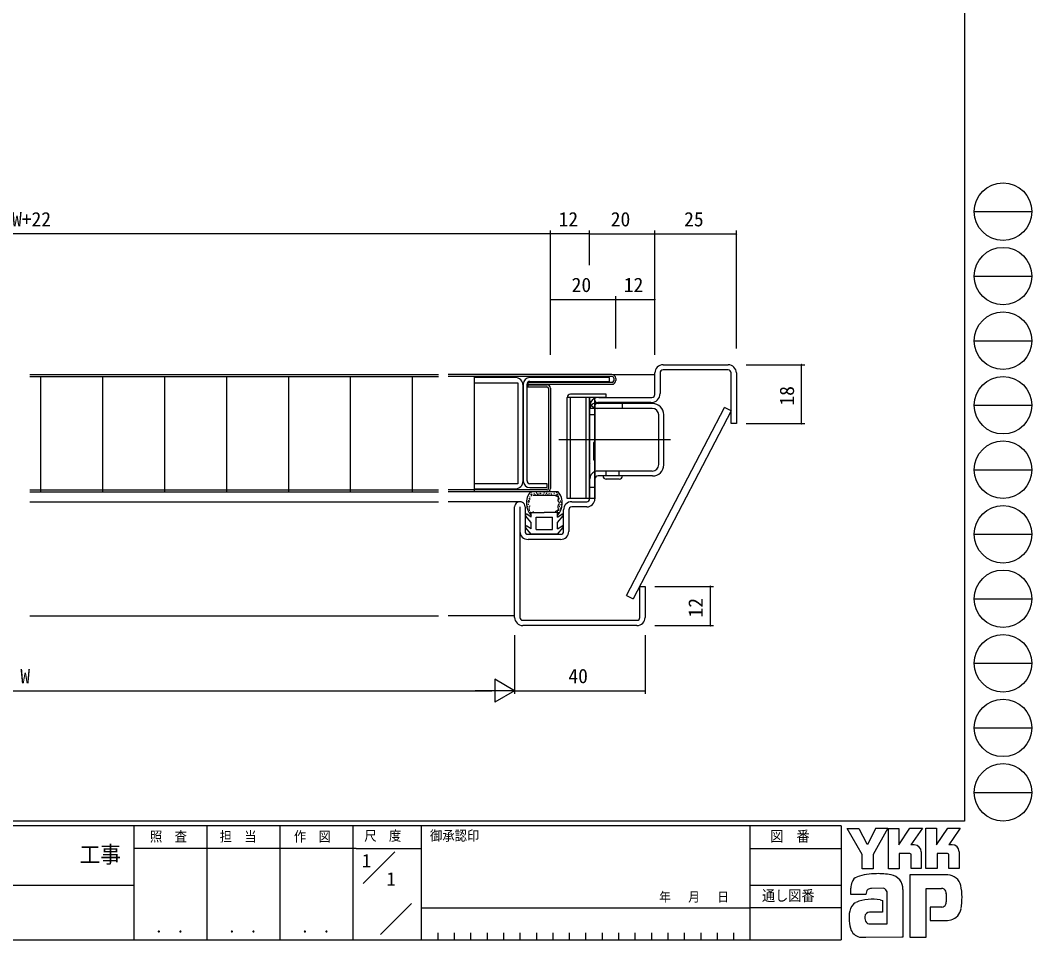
# Model space of a CAD drawing. Units: millimetres, scale not verified. Extents: x -1037 to 397, y -282 to 282.
# Drawn here: x 86.6 to 396.8, y -282.1 to 0 of the extents above; entities that cross this region are included whole.
import ezdxf
from ezdxf.enums import TextEntityAlignment as Align

# ---------------------------------------------------------------- set-up
doc = ezdxf.new("R2010")
doc.units = ezdxf.units.MM
doc.header["$LTSCALE"] = 2
for name, color, linetype in [('0-1_USER1', 3, 'Continuous'), ('0-2_YKK_11', 7, 'Continuous'), ('0-3_YKK_12', 2, 'Continuous'), ('0-4_YKK_13', 4, 'Continuous'), ('0-6_YKK_D', 6, 'Continuous'), ('0-7_YKK_ZWAK', 7, 'Continuous')]:
    doc.layers.add(name, color=color, linetype=linetype)
doc.styles.add('ＭＳ ゴシック', font='')
doc.styles.get('ＭＳ ゴシック').set_extended_font_data('MS Gothic')

msp = doc.modelspace()

# ---------------------------------------------------------------- linework, layer by layer
at = {"layer": '0-2_YKK_11'}
for p, q in [((281.228, -114.8), (281.228, -108.2)), ((282.828, -108.2), (282.828, -114.5)), ((283.728, -105.7), (303.728, -105.7)), ((303.728, -107.3), (283.728, -107.3)), ((240.828, -111.7), (240.828, -141.3)), ((240.828, -141.3), (240.828, -112.1)), ((242.028, -141.3), (242.028, -111.7)), ((280.028, -117.3), (263.728, -117.3)), ((264.028, -115.7), (280.328, -115.7)), ((261.228, -146.8), (261.228, -118.5)), ((262.828, -118.2), (262.828, -146.8)), ((255.728, -147.7), (260.328, -147.7)), ((238.228, -183.2), (238.228, -149.3)), ((239.828, -149.3), (239.828, -183.2)), ((241.428, -149.3), (241.428, -156.8)), ((253.228, -156.8), (253.228, -150.2)), ((254.828, -150.2), (254.828, -156.8)), ((260.328, -149.3), (255.728, -149.3)), ((242.328, -157.7), (252.328, -157.7)), ((252.328, -159.3), (242.328, -159.3)), ((240.728, -184.1), (275.728, -184.1)), ((275.728, -185.7), (240.728, -185.7))]:
    msp.add_line(p, q, dxfattribs=at)
for points in [[(306.228, -108.2), (306.228, -123.7), (304.628, -123.7), (304.628, -108.2)], [(238.328, -109.6), (225.828, -109.6), (225.828, -111.2), (239.228, -111.2)], [(239.228, -111.2), (239.228, -142.2), (225.828, -142.2), (225.828, -143.8), (238.328, -143.8)], [(242.928, -110.8), (267.328, -110.8), (267.328, -109.6), (242.928, -109.6)], [(242.928, -143.4), (248.178, -143.4), (248.178, -142.2), (242.928, -142.2)], [(276.628, -183.2), (276.628, -173.7), (278.228, -173.7), (278.228, -183.2)]]:
    msp.add_lwpolyline(points, dxfattribs=at)
for centre, radius, start, end in [((283.728, -108.2), 2.5, 89.99998, 180.00002), ((283.728, -108.2), 0.9, 89.99998, 180.00002), ((303.728, -108.2), 2.5, 0, 89.99998), ((303.728, -108.2), 0.9, 0, 89.99998), ((238.328, -112.1), 2.5, 0.00001, 89.99999), ((242.928, -111.7), 2.1, 90.00001, 179.99999), ((242.928, -111.7), 0.9, 90.00001, 179.99999), ((280.028, -114.5), 2.8, 270, 0), ((264.028, -118.5), 2.8, 89.99998, 180.00002), ((263.728, -118.2), 0.9, 89.99998, 180.00002), ((280.328, -114.8), 0.9, 270, 0), ((238.328, -141.3), 2.5, 270.00001, 359.99999), ((242.928, -141.3), 2.1, 180.00001, 269.99999), ((242.928, -141.3), 0.9, 180.00001, 269.99999), ((239.828, -149.3), 1.6, 0, 180.00054), ((255.728, -150.2), 2.5, 89.99998, 180.00002), ((260.328, -146.8), 0.9, 270, 0), ((260.328, -146.8), 2.5, 270, 0), ((255.728, -150.2), 0.9, 89.99998, 180.00002), ((242.328, -156.8), 2.5, 180.00002, 270), ((242.328, -156.8), 0.9, 180.00099, 270), ((252.328, -156.8), 0.9, 270, 0), ((252.328, -156.8), 2.5, 270, 0), ((240.728, -183.2), 2.5, 180.00002, 270), ((240.728, -183.2), 0.9, 180.00002, 270), ((275.728, -183.2), 0.9, 270, 0), ((275.728, -183.2), 2.5, 270, 0)]:
    msp.add_arc(centre, radius, start, end, dxfattribs=at)
at = {"layer": '0-3_YKK_12'}
for p, q in [((268.254, -108.7), (281.228, -108.7)), ((89.528, -147.7), (214.828, -147.7)), ((239.828, -147.7), (217.828, -147.7)), ((89.528, -182.7), (214.828, -182.7)), ((238.228, -182.7), (217.828, -182.7))]:
    msp.add_line(p, q, dxfattribs=at)
at = {"layer": '0-4_YKK_13'}
for p, q in [((89.528, -108.7), (214.828, -108.7)), ((89.528, -109.3), (214.828, -109.3)), ((92.828, -109.3), (92.828, -144.7)), ((111.828, -109.3), (111.828, -144.7)), ((130.828, -109.3), (130.828, -144.7)), ((149.828, -109.3), (149.828, -144.7)), ((168.828, -109.3), (168.828, -144.7)), ((187.828, -109.3), (187.828, -144.7)), ((206.828, -109.3), (206.828, -144.7)), ((268.028, -108.7), (217.828, -108.7)), ((268.128, -109.3), (217.828, -109.3)), ((225.828, -109.3), (225.828, -144.7)), ((268.628, -109.8), (268.628, -110.6)), ((269.228, -109.9), (269.228, -110.5)), ((242.228, -111.9), (248.228, -111.9)), ((248.628, -113), (248.628, -143.6)), ((249.228, -112.9), (249.228, -143.708)), ((266.328, -115.7), (254.328, -115.7)), ((254.328, -146.7), (254.328, -115.7)), ((255.328, -146.7), (255.328, -115.7)), ((260.178, -146.7), (260.178, -115.7)), ((261.178, -146.7), (261.178, -115.7)), ((261.328, -146.7), (261.328, -115.7)), ((262.828, -115.7), (261.328, -115.7)), ((262.828, -117.6), (262.828, -115.7)), ((263.828, -117.6), (262.828, -117.6)), ((262.828, -119.1), (262.828, -117.6)), ((280.528, -117.6), (263.828, -117.6)), ((271.328, -119.1), (271.328, -117.6)), ((271.328, -119.1), (271.328, -117.7)), ((262.828, -119.1), (261.328, -119.1)), ((271.328, -119.1), (262.828, -119.1)), ((262.828, -140.8), (262.828, -119.1)), ((280.428, -119.1), (271.328, -119.1)), ((272.574, -176.475), (302.588, -118.819)), ((304.628, -119.881), (274.614, -177.537)), ((304.628, -119.881), (302.588, -118.819)), ((262.828, -121.05), (261.328, -121.05)), ((282.428, -136.3), (282.428, -121.1)), ((283.928, -136.4), (283.928, -121)), ((286.023, -128.7), (251.752, -128.7)), ((262.828, -129.55), (262.378, -129.55)), ((262.378, -129.55), (262.378, -134.85)), ((261.328, -135.9), (261.178, -136.05)), ((262.378, -134.85), (262.828, -134.85)), ((280.428, -138.3), (263.728, -138.3)), ((266.328, -139.8), (266.328, -138.3)), ((270.328, -139.8), (270.328, -138.3)), ((262.828, -146.7), (262.828, -140.8)), ((280.528, -139.8), (263.828, -139.8)), ((270.328, -140.8), (266.328, -140.8)), ((89.528, -144.1), (214.828, -144.1)), ((89.528, -144.7), (214.828, -144.7)), ((248.128, -144.1), (217.828, -144.1)), ((248.228, -144.7), (217.828, -144.7)), ((251.571, -144.7), (243.085, -144.7)), ((243.095, -145.485), (243.295, -145.485)), ((243.286, -145.783), (243.486, -145.783)), ((243.346, -144.853), (243.546, -144.853)), ((243.441, -145.402), (243.641, -145.402)), ((243.809, -145.7), (250.847, -145.7)), ((244.121, -145.198), (244.321, -145.198)), ((244.407, -145.484), (244.607, -145.484)), ((244.854, -145.001), (245.054, -145.001)), ((245.122, -145.269), (245.322, -145.269)), ((245.569, -145.287), (245.769, -145.287)), ((245.926, -145.055), (246.126, -145.055)), ((246.195, -145.198), (246.395, -145.198)), ((246.856, -145.43), (247.056, -145.43)), ((247.195, -145.019), (247.395, -145.019)), ((247.642, -145.43), (247.842, -145.43)), ((247.928, -145.091), (248.128, -145.091)), ((248.321, -145.377), (248.521, -145.377)), ((248.75, -145.234), (248.95, -145.234)), ((249.34, -145.18), (249.54, -145.18)), ((249.412, -145.573), (249.612, -145.573)), ((250.252, -145.108), (250.452, -145.108)), ((250.932, -144.734), (251.132, -144.734)), ((251.056, -145.394), (251.256, -145.394)), ((251.243, -145.497), (251.443, -145.497)), ((251.362, -144.996), (251.562, -144.996)), ((251.66, -145.605), (251.86, -145.605)), ((262.828, -143.35), (261.328, -143.35)), ((242.236, -148.456), (242.436, -148.456)), ((242.248, -147.692), (242.448, -147.692)), ((242.379, -147.298), (242.579, -147.298)), ((242.415, -148.479), (242.615, -148.479)), ((242.451, -147.883), (242.651, -147.883)), ((242.546, -146.702), (242.746, -146.702)), ((242.654, -147.43), (242.854, -147.43)), ((242.761, -146.225), (242.961, -146.225)), ((242.785, -146.929), (242.985, -146.929)), ((242.821, -146.69), (243.021, -146.69)), ((251.123, -145.843), (251.323, -145.843)), ((251.529, -146.082), (251.729, -146.082)), ((251.72, -147), (251.92, -147)), ((251.934, -146.618), (252.134, -146.618)), ((252.137, -147.334), (252.337, -147.334)), ((252.161, -147.752), (252.361, -147.752)), ((252.292, -148.575), (252.492, -148.575)), ((252.459, -147.895), (252.659, -147.895)), ((252.495, -148.432), (252.695, -148.432)), ((261.178, -146.7), (254.328, -146.7)), ((262.828, -146.7), (261.328, -146.7)), ((243.328, -152.481), (241.98, -151.579)), ((242.045, -149.088), (242.245, -149.088)), ((242.577, -149.503), (242.777, -149.503)), ((242.582, -149.171), (242.782, -149.171)), ((242.624, -149.925), (242.824, -149.925)), ((242.683, -150.312), (242.883, -150.312)), ((242.809, -149.004), (243.009, -149.004)), ((243.011, -150.934), (243.211, -150.934)), ((243.328, -151), (247.328, -151)), ((243.328, -152.481), (243.328, -151)), ((251.328, -151), (247.328, -151)), ((251.257, -150.664), (251.457, -150.664)), ((251.328, -152.481), (251.328, -151)), ((251.328, -152.481), (252.676, -151.579)), ((251.55, -150.336), (251.75, -150.336)), ((251.609, -151.04), (251.809, -151.04)), ((251.887, -149.076), (252.087, -149.076)), ((252.031, -150.16), (252.231, -150.16)), ((252.09, -149.597), (252.29, -149.597)), ((252.447, -149.183), (252.647, -149.183)), ((243.328, -154.1), (241.584, -152.021)), ((243.328, -156.081), (243.328, -154.1)), ((244.828, -152.5), (249.828, -152.5)), ((244.828, -156.2), (244.828, -152.5)), ((251.328, -154.1), (253.072, -152.021)), ((251.328, -156.081), (251.328, -154.1)), ((243.328, -157.7), (241.584, -155.621)), ((243.328, -156.081), (241.98, -155.179)), ((251.328, -157.7), (243.328, -157.7)), ((251.328, -156.081), (252.676, -155.179)), ((251.328, -157.7), (253.072, -155.621)), ((272.574, -176.475), (274.614, -177.537))]:
    msp.add_line(p, q, dxfattribs=at)
for points in [[(268.128, -111.1), (242.228, -111.1), (242.228, -111.7), (268.028, -111.7)], [(242.228, -111.9), (242.228, -112.5), (248.128, -112.5)], [(266.328, -115.7), (266.328, -114.7), (255.328, -114.7)], [(250.903, -150.589), (251.297, -150.398), (251.588, -150.17), (251.675, -149.872), (251.589, -149.506), (251.533, -149.121), (251.683, -148.768), (251.93, -148.45), (252.022, -148.15), (251.844, -147.849), (251.604, -147.521), (251.546, -147.146), (251.651, -146.752), (251.676, -146.416), (251.44, -146.188), (251.086, -145.987), (250.847, -145.7)], [(244.828, -156.2), (249.828, -156.2), (249.828, -152.5)]]:
    msp.add_lwpolyline(points, dxfattribs=at)
for centre, radius, start, end in [((268.028, -109.9), 1.2, 0, 90), ((268.028, -110.5), 1.2, 270, 0), ((268.128, -109.8), 0.5, 0, 90), ((268.128, -110.6), 0.5, 270, 0), ((248.128, -113), 0.5, 0.00006, 90), ((248.228, -112.9), 1, 0, 90), ((255.328, -115.7), 1, 90, 180), ((263.728, -116.7), 2.4, 180, 270), ((262.828, -119.1), 1.5, 90, 135.9945), ((263.828, -116.6), 1, 180, 270), ((280.528, -121), 3.4, 0, 90), ((262.828, -119.1), 1.5, 135.9945, 180), ((280.428, -121.1), 2, 0, 90), ((280.428, -136.3), 2, 270, 0), ((280.528, -136.4), 3.4, 270, 0), ((263.728, -140.7), 2.4, 112.02431, 180), ((263.728, -140.7), 2.4, 90, 112.02431), ((263.828, -140.8), 1, 90, 180), ((266.328, -139.8), 1, 180, 270), ((270.328, -139.8), 1, 270, 0), ((247.328, -148.2), 5.5, 140.48036, 223.34175), ((248.128, -143.6), 0.5, 270, 0.00006), ((248.228, -143.7), 1, 270, 0), ((247.328, -148.2), 5.5, 316.65824, 39.51963), ((241.814, -151.829), 0.3, 56.21114, 220.00244), ((247.328, -148.2), 4.3, 213.7499, 220.62928), ((247.328, -148.2), 4.3, 319.37051, 326.2499), ((252.842, -151.829), 0.3, 319.99756, 123.78886), ((241.814, -155.429), 0.3, 56.21114, 220.00244), ((252.842, -155.429), 0.3, 319.99756, 123.78886)]:
    msp.add_arc(centre, radius, start, end, dxfattribs=at)
at = {"layer": '0-6_YKK_D'}
for p, q in [((249.228, -102.7), (249.228, -64.556)), ((249.228, -100.064), (249.228, -64.556)), ((261.228, -75.178), (261.228, -64.556)), ((261.228, -75.178), (261.228, -64.556)), ((281.228, -102.7), (281.228, -64.556)), ((281.228, -100.7), (281.228, -64.556)), ((306.228, -100.7), (306.228, -64.556)), ((249.228, -65.556), (-72.772, -65.556)), ((261.228, -65.556), (249.228, -65.556)), ((261.228, -65.556), (281.228, -65.556)), ((281.228, -65.556), (306.228, -65.556)), ((249.228, -97.179), (249.228, -84.7)), ((249.228, -85.7), (269.228, -85.7)), ((269.228, -96.378), (269.228, -84.7)), ((269.228, -100.7), (269.228, -84.7)), ((269.228, -85.7), (281.228, -85.7)), ((281.228, -100.7), (281.228, -84.7)), ((309.228, -105.7), (327.228, -105.7)), ((326.228, -123.7), (326.228, -105.7)), ((309.228, -123.7), (327.228, -123.7)), ((281.228, -173.7), (299.228, -173.7)), ((298.228, -173.7), (298.228, -185.7)), ((281.228, -185.7), (299.228, -185.7)), ((238.228, -188.7), (238.228, -206.7)), ((238.228, -188.7), (238.228, -206.7)), ((278.228, -188.7), (278.228, -206.7)), ((238.228, -205.7), (232.166, -202.2)), ((232.166, -202.2), (232.166, -209.2)), ((-54.772, -205.7), (231.228, -205.7)), ((238.228, -205.7), (226.104, -205.7)), ((238.228, -205.7), (232.166, -209.2)), ((238.228, -205.7), (278.228, -205.7))]:
    msp.add_line(p, q, dxfattribs=at)
for centre, start, end in [((249.228, -65.556), 0, 180), ((249.228, -65.556), 0, 180), ((249.228, -65.556), 180, 0), ((249.228, -65.556), 180, 0), ((261.228, -65.556), 0, 180), ((261.228, -65.556), 0, 180), ((261.228, -65.556), 180, 0), ((261.228, -65.556), 180, 0), ((281.228, -65.556), 0, 180), ((281.228, -65.556), 0, 180), ((281.228, -65.556), 180, 0), ((281.228, -65.556), 180, 0), ((306.228, -65.556), 0, 180), ((306.228, -65.556), 180, 0), ((249.228, -85.7), 0, 180), ((249.228, -85.7), 180, 0), ((269.228, -85.7), 0, 180), ((269.228, -85.7), 0, 180), ((269.228, -85.7), 180, 0), ((269.228, -85.7), 180, 0), ((281.228, -85.7), 0, 180), ((281.228, -85.7), 180, 0), ((326.228, -105.7), 90, 270), ((326.228, -105.7), 270, 90), ((326.228, -123.7), 90, 270), ((326.228, -123.7), 270, 90), ((298.228, -173.7), 90, 270), ((298.228, -173.7), 270, 90), ((298.228, -185.7), 90, 270), ((298.228, -185.7), 270, 90), ((278.228, -205.7), 0, 180), ((278.228, -205.7), 180, 0)]:
    msp.add_arc(centre, 0.106, start, end, dxfattribs=at)
at = {"layer": '0-7_YKK_ZWAK'}
for p, q in [((376.2, 279.3), (376.2, -245.7)), ((379.176, -58.716), (396.816, -58.716)), ((379.176, -78.512), (396.816, -78.512)), ((379.176, -98.308), (396.816, -98.308)), ((379.176, -118.104), (396.816, -118.104)), ((379.176, -137.9), (396.816, -137.9)), ((379.176, -157.696), (396.816, -157.696)), ((379.176, -177.492), (396.816, -177.492)), ((379.176, -197.288), (396.816, -197.288)), ((379.176, -217.084), (396.816, -217.084)), ((379.176, -236.88), (396.816, -236.88)), ((376.2, -245.7), (-393.8, -245.7)), ((338.4, -247.1), (-393.8, -247.1)), ((121.4, -247.1), (121.4, -282.1)), ((143.8, -247.1), (143.8, -282.1)), ((166.2, -247.1), (166.2, -282.1)), ((188.6, -247.1), (188.6, -282.1)), ((209.6, -247.1), (209.6, -282.1)), ((310.4, -247.1), (310.4, -282.1)), ((338.4, -247.1), (338.4, -282.1)), ((344.832, -255.899), (340.237, -248.006)), ((340.237, -248.006), (343.751, -248.006)), ((343.751, -248.006), (346.264, -252.709)), ((349.036, -247.898), (346.481, -252.871)), ((352.662, -247.898), (348.129, -255.926)), ((349.036, -247.898), (352.662, -247.898)), ((352.86, -260.331), (352.86, -247.925)), ((352.86, -247.925), (356.076, -247.925)), ((356.076, -253.023), (359.455, -247.871)), ((356.076, -247.925), (356.076, -253.023)), ((359.455, -247.871), (363.28, -247.871)), ((363.28, -247.871), (359.74, -253.006)), ((364.374, -260.223), (364.374, -247.817)), ((364.374, -247.817), (367.645, -247.817)), ((367.645, -253.008), (371.078, -247.817)), ((367.645, -247.817), (367.645, -253.008)), ((371.078, -247.817), (374.862, -247.817)), ((374.862, -247.817), (374.483, -248.465)), ((374.483, -248.465), (371.361, -252.925)), ((189.584, -254.099), (121.4, -254.099)), ((189.584, -254.099), (209.6, -254.099)), ((310.4, -254.1), (338.4, -254.1)), ((346.264, -252.709), (346.481, -252.871)), ((360.779, -253.006), (359.74, -253.006)), ((372.401, -252.925), (371.361, -252.925)), ((191.77, -264.836), (201.464, -255.143)), ((344.832, -260.358), (344.832, -255.899)), ((348.129, -255.926), (348.129, -260.358)), ((359.374, -255.682), (356.184, -255.682)), ((356.184, -255.682), (356.184, -260.331)), ((359.806, -255.844), (359.374, -255.682)), ((359.806, -260.25), (359.806, -255.844)), ((362.942, -255.169), (362.942, -260.25)), ((371.402, -260.196), (371.402, -255.817)), ((374.564, -255.169), (374.564, -260.196)), ((348.129, -260.358), (344.832, -260.358)), ((356.184, -260.331), (352.86, -260.331)), ((362.942, -260.25), (359.806, -260.25)), ((367.78, -260.223), (364.374, -260.223)), ((371.402, -260.146), (371.453, -260.196)), ((374.564, -260.196), (371.402, -260.196)), ((359.428, -262.196), (359.428, -281.306)), ((371.023, -262.196), (359.428, -262.196)), ((-7.4, -265.299), (121.4, -265.299)), ((310.4, -265.299), (338.4, -265.299)), ((351.346, -266.305), (347.648, -266.375)), ((357.32, -266.683), (357.32, -281.279)), ((364.455, -281.306), (364.455, -266.359)), ((364.455, -266.359), (369.104, -266.359)), ((350.373, -269.873), (351.076, -270.035)), ((352.427, -277.171), (352.427, -267.44)), ((370.573, -267.856), (370.591, -270.491)), ((197.072, -280.445), (206.596, -270.921)), ((209.6, -272.3), (310.4, -272.3)), ((338.4, -272.299), (310.4, -272.299)), ((351.076, -270.035), (351.076, -273.63)), ((369.213, -272.089), (365.672, -272.089)), ((365.672, -272.089), (365.672, -276.225)), ((351.076, -273.63), (347.081, -273.635)), ((370.996, -276.225), (372.078, -275.982)), ((346.805, -277.171), (352.427, -277.171)), ((351.995, -277.171), (352.346, -277.171)), ((352.427, -277.17), (352.428, -277.171)), ((365.672, -276.225), (370.996, -276.225)), ((-393.8, -282.1), (338.4, -282.1)), ((214.64, -280), (214.64, -282.1)), ((219.68, -280), (219.68, -282.1)), ((224.72, -280), (224.72, -282.1)), ((229.76, -280), (229.76, -282.1)), ((234.8, -280), (234.8, -282.1)), ((239.84, -280), (239.84, -282.1)), ((244.88, -280), (244.88, -282.1)), ((249.92, -280), (249.92, -282.1)), ((254.96, -280), (254.96, -282.1)), ((260, -280), (260, -282.1)), ((265.04, -280), (265.04, -282.1)), ((270.08, -280), (270.08, -282.1)), ((275.12, -280), (275.12, -282.1)), ((280.16, -280), (280.16, -282.1)), ((285.2, -280), (285.2, -282.1)), ((290.24, -280), (290.24, -282.1)), ((295.28, -280), (295.28, -282.1)), ((300.32, -280), (300.32, -282.1)), ((305.36, -280), (305.36, -282.1)), ((345.967, -281.36), (344.48, -281.36)), ((356.995, -281.333), (345.967, -281.36)), ((357.32, -281.279), (356.995, -281.333)), ((359.428, -281.306), (363.671, -281.306)), ((363.671, -281.306), (364.455, -281.306))]:
    msp.add_line(p, q, dxfattribs=at)
for points in [[(371.402, -255.817), (370.969, -255.655), (367.78, -255.655), (367.78, -260.223)], [(345.967, -268.17), (341.318, -268.17), (341.318, -266.241)]]:
    msp.add_lwpolyline(points, dxfattribs=at)
for centre in [(387.996, -58.716), (387.996, -78.512), (387.996, -98.308), (387.996, -118.104), (387.996, -137.9), (387.996, -157.696), (387.996, -177.492), (387.996, -197.288), (387.996, -217.084), (387.996, -236.88)]:
    msp.add_circle(centre, 8.82, dxfattribs=at)
for centre, radius, start, end in [((360.779, -255.169), 2.163, 0.00166, 89.99604), ((372.4, -255.088), 2.163, 0.00166, 89.99604), ((344.006, -265.155), 2.444, 109.02127, 161.51264), ((349.122, -279.501), 17.68, 89.89165, 109.30848), ((349.641, -282.563), 20.748, 78.7801, 91.46938), ((352.93, -266.596), 4.449, 40.66422, 80.31694), ((370.872, -266.54), 4.341, 14.44572, 87.08746), ((346.359, -266.266), 5.037, 158.41083, 179.71775), ((348.075, -268.107), 2.109, 138.46382, 181.71359), ((347.515, -268.071), 1.701, 85.50551, 126.78038), ((350.856, -267.854), 1.625, 14.7552, 72.44995), ((352.709, -266.585), 4.612, 358.78059, 38.76563), ((369.265, -267.579), 1.229, 16.43123, 96.91661), ((354.566, -269.287), 20.86, 350.99027, 10.67625), ((347.92, -282.954), 13.309, 79.38098, 112.05825), ((366.931, -268.308), 3.673, 4.93423, 17.03552), ((344.827, -274.027), 3.908, 121.82711, 169.08475), ((369.214, -270.784), 1.306, 269.95468, 342.90145), ((366.91, -270.141), 3.697, 343.6902, 354.75362), ((370.935, -271.845), 4.291, 285.44291, 349.90448), ((351.849, -275.495), 11.082, 168.76372, 199.80079), ((347.982, -275.428), 2.369, 171.08203, 216.71923), ((347.09, -275.079), 1.445, 90.33953, 178.03639), ((347.05, -275.665), 1.526, 230.9728, 260.75491), ((344.84, -277.543), 3.823, 207.31435, 263.59464)]:
    msp.add_arc(centre, radius, start, end, dxfattribs=at)

# ---------------------------------------------------------------- texts
at = {"layer": '0-1_USER1', "style": 'ＭＳ ゴシック'}
for p in [(191.4, -261.099), (198.933, -266.699)]:
    msp.add_text('1', height=4.106, dxfattribs=at).set_placement(p, align=Align.BOTTOM_LEFT)
at = {"layer": '0-6_YKK_D', "style": 'ＭＳ ゴシック'}
for s, p in [('DW=W+22', (75.108, -64.556)), ('12', (251.708, -64.556)), ('20', (267.708, -64.556)), ('25', (290.208, -64.556)), ('20', (255.708, -84.7)), ('12', (271.708, -84.7)), ('W', (86.628, -204.7)), ('40', (254.708, -204.7))]:
    msp.add_text(s, height=4.399, dxfattribs=at).set_placement(p, align=Align.BOTTOM_LEFT)
for s, p in [('18', (325.228, -118.22)), ('12', (297.228, -183.22))]:
    msp.add_text(s, height=4.399, rotation=90, dxfattribs=at).set_placement(p, align=Align.BOTTOM_LEFT)
at = {"layer": '0-7_YKK_ZWAK', "style": 'ＭＳ ゴシック', "width": 0.9}
for s, height, p in [('照  査', 3.079, (126.389, -252.88)), ('担  当', 3.079, (147.755, -252.88)), ('作  図', 3.079, (170.52, -252.862)), ('尺  度', 3.079, (192.112, -252.637)), ('御承認印', 3.079, (212.267, -252.633)), ('図\u3000番', 3.284, (316.598, -252.962)), ('工事', 5.132, (104.831, -260.056)), ('通し図番', 3.284, (314.079, -271.185)), ('年   月   日', 2.903, (282.576, -271.269)), (' ． ．', 3.592, (125.855, -281.046)), (' ． ．', 3.592, (148.255, -281.046)), (' ． ．', 3.592, (170.655, -281.046))]:
    msp.add_text(s, height=height, dxfattribs=at).set_placement(p, align=Align.BOTTOM_LEFT)

doc.saveas('drawing.dxf')
